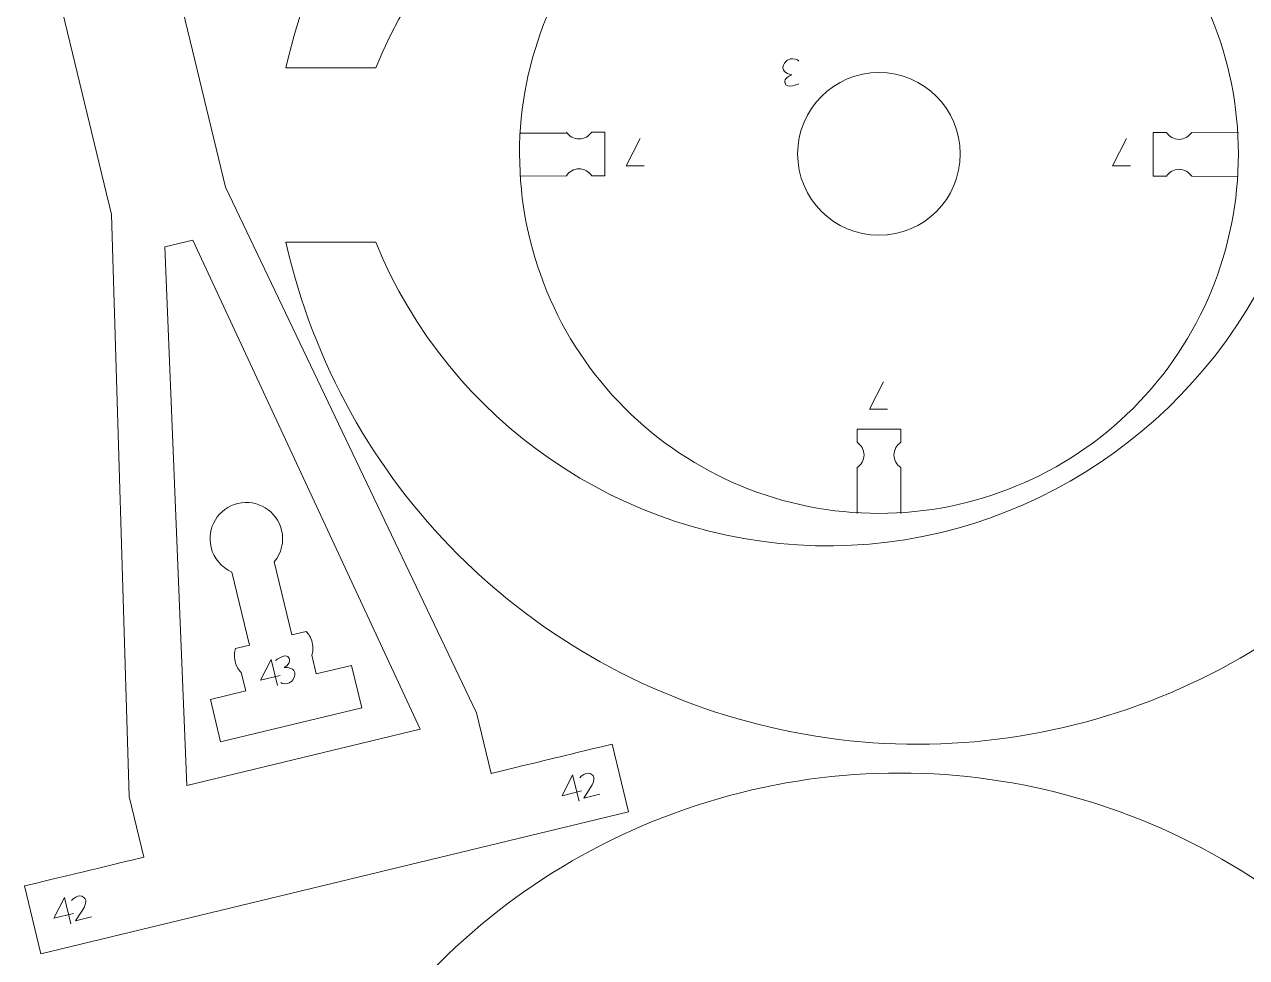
# Model space of a CAD drawing. Header units: centimetres. Extents: x -25 to 25, y -32.5 to 32.5.
# Drawn here: x -14.82 to -6.32, y 2.23 to 8.72 of the extents above; entities that cross this region are included whole.
import ezdxf

# ---------------------------------------------------------------- set-up
doc = ezdxf.new("R2010")
doc.units = ezdxf.units.CM
doc.header["$MEASUREMENT"] = 0
doc.layers.add('Capa 1', color=7, linetype='Continuous')

msp = doc.modelspace()

# ---------------------------------------------------------------- linework, layer by layer
at = {"layer": 'Capa 1', "color": 250, "lineweight": 9}
for points, knots in [([(-4.2776, 8.56826), (-4.2776, 8.56826), (-3.34773, 8.56826), (-3.34773, 8.56826), (-3.34773, 8.56826), (-3.34773, 8.56826), (-3.34773, 10.11367), (-3.34773, 10.11367), (-3.34773, 10.11367), (-3.34777, 10.18055), (-3.40184, 10.23479), (-3.46872, 10.23487), (-3.46872, 10.23487), (-3.46872, 10.23487), (-5.10505, 10.23466), (-5.10505, 10.23466), (-5.10505, 10.23466), (-6.19183, 11.5778), (-7.95059, 12.18176), (-9.63327, 11.78969), (-9.63327, 11.78969), (-11.31595, 11.39757), (-12.62119, 10.10196), (-13.00231, 8.41678), (-13.00231, 8.41678), (-13.00231, 8.41678), (-12.37828, 8.41678), (-12.37828, 8.41678), (-12.37828, 8.41678), (-11.86627, 9.66375), (-10.66678, 10.49123), (-9.31928, 10.52709), (-9.31928, 10.52709), (-7.97177, 10.563), (-6.72051, 9.78045), (-6.1429, 8.56247), (-6.1429, 8.56247), (-6.1429, 8.56247), (-5.93152, 7.8954), (-5.93152, 7.8954), (-5.93152, 7.8954), (-5.91556, 7.84498), (-5.86884, 7.81078), (-5.816, 7.81078), (-5.816, 7.81078), (-5.816, 7.81078), (-3.46893, 7.81078), (-3.46893, 7.81078), (-3.46893, 7.81078), (-3.43676, 7.81082), (-3.40591, 7.82359), (-3.38321, 7.84638), (-3.38321, 7.84638), (-3.36046, 7.86913), (-3.34773, 7.89981), (-3.34773, 7.93198), (-3.34773, 7.93198), (-3.34773, 7.93198), (-3.34773, 8.26525), (-3.34773, 8.26525), (-3.34773, 8.26525), (-3.34773, 8.26525), (-4.27744, 8.26525), (-4.27744, 8.26525)], [0, 0, 0, 0, 0.0588235, 0.0588235, 0.0588235, 0.0588235, 0.1176471, 0.1176471, 0.1176471, 0.1176471, 0.1764706, 0.1764706, 0.1764706, 0.1764706, 0.2352941, 0.2352941, 0.2352941, 0.2352941, 0.2941176, 0.2941176, 0.2941176, 0.2941176, 0.3529412, 0.3529412, 0.3529412, 0.3529412, 0.4117647, 0.4117647, 0.4117647, 0.4117647, 0.4705882, 0.4705882, 0.4705882, 0.4705882, 0.5294118, 0.5294118, 0.5294118, 0.5294118, 0.5882353, 0.5882353, 0.5882353, 0.5882353, 0.6470588, 0.6470588, 0.6470588, 0.6470588, 0.7058824, 0.7058824, 0.7058824, 0.7058824, 0.7647059, 0.7647059, 0.7647059, 0.7647059, 0.8235294, 0.8235294, 0.8235294, 0.8235294, 0.8823529, 0.8823529, 0.8823529, 0.8823529, 1, 1, 1, 1]), ([(-8.87752, 10.3193), (-8.2149, 10.31974), (-7.57924, 10.05692), (-7.11045, 9.58867), (-7.11045, 9.58867), (-6.64159, 9.12043), (-6.37797, 8.48193), (-6.37753, 7.8193), (-6.37753, 7.8193), (-6.37715, 7.15669), (-6.63994, 6.52104), (-7.1082, 6.05219), (-7.1082, 6.05219), (-7.57646, 5.58334), (-8.2149, 5.31973), (-8.87752, 5.31932), (-8.87752, 5.31932), (-9.54014, 5.31888), (-10.17581, 5.58171), (-10.64461, 6.04995), (-10.64461, 6.04995), (-11.11344, 6.51821), (-11.37707, 7.15669), (-11.37751, 7.8193), (-11.37751, 7.8193), (-11.37788, 8.48193), (-11.11508, 9.11759), (-10.64683, 9.58645), (-10.64683, 9.58645), (-10.17863, 10.05527), (-9.54014, 10.31891), (-8.87752, 10.3193)], [0, 0, 0, 0, 0.1111111, 0.1111111, 0.1111111, 0.1111111, 0.2222222, 0.2222222, 0.2222222, 0.2222222, 0.3333333, 0.3333333, 0.3333333, 0.3333333, 0.4444444, 0.4444444, 0.4444444, 0.4444444, 0.5555556, 0.5555556, 0.5555556, 0.5555556, 0.6666667, 0.6666667, 0.6666667, 0.6666667, 0.7777778, 0.7777778, 0.7777778, 0.7777778, 1, 1, 1, 1]), ([(-14.72499, 9.51076), (-14.72499, 9.51076), (-14.21515, 7.39805), (-14.21515, 7.39805), (-14.21515, 7.39805), (-14.21515, 7.39805), (-14.0918, 3.34978), (-14.0918, 3.34978), (-14.0918, 3.34978), (-14.0918, 3.34978), (-13.99018, 2.92866), (-13.99018, 2.92866), (-13.99018, 2.92866), (-14.47826, 2.81088), (-14.39475, 2.83103), (-14.82134, 2.72808), (-14.82134, 2.72808), (-14.82134, 2.72808), (-14.70761, 2.25681), (-14.70761, 2.25681), (-14.70761, 2.25681), (-14.70761, 2.25681), (-10.62067, 3.24307), (-10.62067, 3.24307), (-10.62067, 3.24307), (-10.62067, 3.24307), (-10.73439, 3.71434), (-10.73439, 3.71434), (-10.73439, 3.71434), (-11.1585, 3.61199), (-11.08577, 3.62955), (-11.57528, 3.51142), (-11.57528, 3.51142), (-11.57528, 3.51142), (-11.6769, 3.93254), (-11.6769, 3.93254), (-11.6769, 3.93254), (-11.6769, 3.93254), (-13.42385, 7.589), (-13.42385, 7.589), (-13.42385, 7.589), (-13.42385, 7.589), (-13.93368, 9.70172), (-13.93368, 9.70172), (-13.93368, 9.70172), (-13.93368, 9.70172), (-14.72499, 9.51076), (-14.72499, 9.51076)], [0, 0, 0, 0, 0.0769231, 0.0769231, 0.0769231, 0.0769231, 0.1538462, 0.1538462, 0.1538462, 0.1538462, 0.2307692, 0.2307692, 0.2307692, 0.2307692, 0.3076923, 0.3076923, 0.3076923, 0.3076923, 0.3846154, 0.3846154, 0.3846154, 0.3846154, 0.4615385, 0.4615385, 0.4615385, 0.4615385, 0.5384615, 0.5384615, 0.5384615, 0.5384615, 0.6153846, 0.6153846, 0.6153846, 0.6153846, 0.6923077, 0.6923077, 0.6923077, 0.6923077, 0.7692308, 0.7692308, 0.7692308, 0.7692308, 0.8461538, 0.8461538, 0.8461538, 0.8461538, 1, 1, 1, 1]), ([(-8.31193, 7.81931), (-8.31193, 8.13169), (-8.56516, 8.38489), (-8.87752, 8.38489), (-8.87752, 8.38489), (-9.18988, 8.38493), (-9.44312, 8.13169), (-9.44312, 7.81931), (-9.44312, 7.81931), (-9.44313, 7.50692), (-9.18988, 7.25372), (-8.87753, 7.25372), (-8.87753, 7.25372), (-8.56516, 7.25371), (-8.31193, 7.50692), (-8.31193, 7.81931)], [0, 0, 0, 0, 0.2, 0.2, 0.2, 0.2, 0.4, 0.4, 0.4, 0.4, 0.6, 0.6, 0.6, 0.6, 1, 1, 1, 1]), ([(-11.05212, 7.9715), (-11.0335, 7.94251), (-11.00098, 7.9233), (-10.96398, 7.9233), (-10.96398, 7.9233), (-10.92699, 7.9233), (-10.89447, 7.94251), (-10.87586, 7.9715)], [0, 0, 0, 0, 0.3333333, 0.3333333, 0.3333333, 0.3333333, 1, 1, 1, 1]), ([(-10.87586, 7.66714), (-10.87586, 7.66714), (-10.78335, 7.66703), (-10.78335, 7.66703), (-10.78335, 7.66703), (-10.78335, 7.66703), (-10.78335, 7.9715), (-10.78335, 7.9715), (-10.78335, 7.9715), (-10.78335, 7.9715), (-10.87588, 7.9715), (-10.87588, 7.9715)], [0, 0, 0, 0, 0.25, 0.25, 0.25, 0.25, 0.5, 0.5, 0.5, 0.5, 1, 1, 1, 1]), ([(-6.87881, 7.66391), (-6.87881, 7.66391), (-6.97132, 7.6638), (-6.97132, 7.6638), (-6.97132, 7.6638), (-6.97132, 7.6638), (-6.97132, 7.96827), (-6.97132, 7.96827), (-6.97132, 7.96827), (-6.97132, 7.96827), (-6.87879, 7.96827), (-6.87879, 7.96827)], [0, 0, 0, 0, 0.25, 0.25, 0.25, 0.25, 0.5, 0.5, 0.5, 0.5, 1, 1, 1, 1]), ([(-6.87881, 7.96827), (-6.86019, 7.93928), (-6.82767, 7.92007), (-6.79068, 7.92007), (-6.79068, 7.92007), (-6.75368, 7.92007), (-6.72116, 7.93928), (-6.70255, 7.96827)], [0, 0, 0, 0, 0.3333333, 0.3333333, 0.3333333, 0.3333333, 1, 1, 1, 1]), ([(-4.2776, 7.0533), (-4.2776, 7.0533), (-3.34773, 7.0533), (-3.34773, 7.0533), (-3.34773, 7.0533), (-3.34773, 7.0533), (-3.34773, 5.50789), (-3.34773, 5.50789), (-3.34773, 5.50789), (-3.34777, 5.44101), (-3.40184, 5.38677), (-3.46872, 5.38669), (-3.46872, 5.38669), (-3.46872, 5.38669), (-5.10505, 5.3869), (-5.10505, 5.3869), (-5.10505, 5.3869), (-6.19183, 4.04376), (-7.95059, 3.4398), (-9.63327, 3.83187), (-9.63327, 3.83187), (-11.31595, 4.22399), (-12.62119, 5.5196), (-13.00231, 7.20478), (-13.00231, 7.20478), (-13.00231, 7.20478), (-12.37828, 7.20478), (-12.37828, 7.20478), (-12.37828, 7.20478), (-11.86627, 5.95781), (-10.66678, 5.13033), (-9.31928, 5.09447), (-9.31928, 5.09447), (-7.97177, 5.05856), (-6.72051, 5.84111), (-6.1429, 7.05909), (-6.1429, 7.05909), (-6.1429, 7.05909), (-5.93152, 7.72616), (-5.93152, 7.72616), (-5.93152, 7.72616), (-5.91556, 7.77658), (-5.86884, 7.81078), (-5.816, 7.81078)], [0, 0, 0, 0, 0.0833333, 0.0833333, 0.0833333, 0.0833333, 0.1666667, 0.1666667, 0.1666667, 0.1666667, 0.25, 0.25, 0.25, 0.25, 0.3333333, 0.3333333, 0.3333333, 0.3333333, 0.4166667, 0.4166667, 0.4166667, 0.4166667, 0.5, 0.5, 0.5, 0.5, 0.5833333, 0.5833333, 0.5833333, 0.5833333, 0.6666667, 0.6666667, 0.6666667, 0.6666667, 0.75, 0.75, 0.75, 0.75, 0.8333333, 0.8333333, 0.8333333, 0.8333333, 1, 1, 1, 1]), ([(-11.05212, 7.66714), (-11.0335, 7.69613), (-11.00098, 7.71534), (-10.96398, 7.71534), (-10.96398, 7.71534), (-10.92699, 7.71534), (-10.89447, 7.69613), (-10.87586, 7.66714)], [0, 0, 0, 0, 0.3333333, 0.3333333, 0.3333333, 0.3333333, 1, 1, 1, 1]), ([(-6.87881, 7.66391), (-6.86019, 7.6929), (-6.82767, 7.71211), (-6.79068, 7.71211), (-6.79068, 7.71211), (-6.75368, 7.71211), (-6.72116, 7.6929), (-6.70255, 7.66391)], [0, 0, 0, 0, 0.3333333, 0.3333333, 0.3333333, 0.3333333, 1, 1, 1, 1]), ([(-13.84487, 7.17239), (-13.84487, 7.17239), (-13.69192, 3.42784), (-13.69192, 3.42784), (-13.69192, 3.42784), (-13.69192, 3.42784), (-12.06837, 3.81964), (-12.06837, 3.81964), (-12.06837, 3.81964), (-12.06837, 3.81964), (-13.65041, 7.21932), (-13.65041, 7.21932), (-13.65041, 7.21932), (-13.65041, 7.21932), (-13.84487, 7.17239), (-13.84487, 7.17239)], [0, 0, 0, 0, 0.2, 0.2, 0.2, 0.2, 0.4, 0.4, 0.4, 0.4, 0.6, 0.6, 0.6, 0.6, 1, 1, 1, 1]), ([(-8.72548, 5.81359), (-8.72548, 5.81359), (-8.72537, 5.90611), (-8.72537, 5.90611), (-8.72537, 5.90611), (-8.72537, 5.90611), (-9.02984, 5.90611), (-9.02984, 5.90611), (-9.02984, 5.90611), (-9.02984, 5.90611), (-9.02984, 5.81357), (-9.02984, 5.81357)], [0, 0, 0, 0, 0.25, 0.25, 0.25, 0.25, 0.5, 0.5, 0.5, 0.5, 1, 1, 1, 1]), ([(-9.02984, 5.81358), (-9.00085, 5.79497), (-8.98164, 5.76245), (-8.98164, 5.72545), (-8.98164, 5.72545), (-8.98164, 5.68845), (-9.00085, 5.65593), (-9.02984, 5.63733)], [0, 0, 0, 0, 0.3333333, 0.3333333, 0.3333333, 0.3333333, 1, 1, 1, 1]), ([(-8.72548, 5.81358), (-8.75447, 5.79497), (-8.77368, 5.76245), (-8.77368, 5.72545), (-8.77368, 5.72545), (-8.77368, 5.68845), (-8.75447, 5.65593), (-8.72548, 5.63733)], [0, 0, 0, 0, 0.3333333, 0.3333333, 0.3333333, 0.3333333, 1, 1, 1, 1]), ([(-4.40546, 0.17469), (-4.40546, 0.17469), (-3.47559, 0.17469), (-3.47559, 0.17469), (-3.47559, 0.17469), (-3.47559, 0.17469), (-3.47559, 1.7201), (-3.47559, 1.7201), (-3.47559, 1.7201), (-3.47563, 1.78698), (-3.5297, 1.84122), (-3.59658, 1.8413), (-3.59658, 1.8413), (-3.59658, 1.8413), (-5.23291, 1.84109), (-5.23291, 1.84109), (-5.23291, 1.84109), (-6.31969, 3.18423), (-8.07845, 3.78819), (-9.76113, 3.39612), (-9.76113, 3.39612), (-11.44381, 3.004), (-12.74905, 1.70839), (-13.13017, 0.02321), (-13.13017, 0.02321), (-13.13017, 0.02321), (-12.50614, 0.02321), (-12.50614, 0.02321), (-12.50614, 0.02321), (-11.99413, 1.27018), (-10.79464, 2.09766), (-9.44714, 2.13352), (-9.44714, 2.13352), (-8.09963, 2.16943), (-6.84837, 1.38688), (-6.27076, 0.1689), (-6.27076, 0.1689), (-6.27076, 0.1689), (-6.05938, -0.49817), (-6.05938, -0.49817), (-6.05938, -0.49817), (-6.04342, -0.54859), (-5.9967, -0.58279), (-5.94386, -0.58279), (-5.94386, -0.58279), (-5.94386, -0.58279), (-3.59679, -0.58279), (-3.59679, -0.58279), (-3.59679, -0.58279), (-3.56462, -0.58275), (-3.53377, -0.56998), (-3.51107, -0.54719), (-3.51107, -0.54719), (-3.48832, -0.52444), (-3.47559, -0.49376), (-3.47559, -0.46159), (-3.47559, -0.46159), (-3.47559, -0.46159), (-3.47559, -0.12832), (-3.47559, -0.12832), (-3.47559, -0.12832), (-3.47559, -0.12832), (-4.4053, -0.12832), (-4.4053, -0.12832)], [0, 0, 0, 0, 0.0588235, 0.0588235, 0.0588235, 0.0588235, 0.1176471, 0.1176471, 0.1176471, 0.1176471, 0.1764706, 0.1764706, 0.1764706, 0.1764706, 0.2352941, 0.2352941, 0.2352941, 0.2352941, 0.2941176, 0.2941176, 0.2941176, 0.2941176, 0.3529412, 0.3529412, 0.3529412, 0.3529412, 0.4117647, 0.4117647, 0.4117647, 0.4117647, 0.4705882, 0.4705882, 0.4705882, 0.4705882, 0.5294118, 0.5294118, 0.5294118, 0.5294118, 0.5882353, 0.5882353, 0.5882353, 0.5882353, 0.6470588, 0.6470588, 0.6470588, 0.6470588, 0.7058824, 0.7058824, 0.7058824, 0.7058824, 0.7647059, 0.7647059, 0.7647059, 0.7647059, 0.8235294, 0.8235294, 0.8235294, 0.8235294, 0.8823529, 0.8823529, 0.8823529, 0.8823529, 1, 1, 1, 1])]:
    msp.add_open_spline(points, degree=3, knots=knots, dxfattribs=at)
at = {"layer": 'Capa 1', "color": 22, "lineweight": 5}
for points, knots in [([(-9.43572, 8.46399), (-9.43572, 8.46399), (-9.44295, 8.48247), (-9.479, 8.48127), (-9.479, 8.48127), (-9.49771, 8.48065), (-9.51111, 8.47396), (-9.52083, 8.46631), (-9.52083, 8.46631), (-9.54453, 8.44761), (-9.54575, 8.41857), (-9.54575, 8.41857), (-9.54575, 8.41857), (-9.54453, 8.37686), (-9.48331, 8.36882), (-9.48331, 8.36882), (-9.48331, 8.36882), (-9.54327, 8.34653), (-9.5309, 8.3144), (-9.5309, 8.3144), (-9.5309, 8.3144), (-9.52226, 8.26497), (-9.43572, 8.30696), (-9.43572, 8.30696)], [0, 0, 0, 0, 0.1428571, 0.1428571, 0.1428571, 0.1428571, 0.2857143, 0.2857143, 0.2857143, 0.2857143, 0.4285714, 0.4285714, 0.4285714, 0.4285714, 0.5714286, 0.5714286, 0.5714286, 0.5714286, 0.7142857, 0.7142857, 0.7142857, 0.7142857, 1, 1, 1, 1]), ([(-10.51087, 7.73625), (-10.51087, 7.73625), (-10.63613, 7.73625), (-10.63613, 7.73625), (-10.63613, 7.73625), (-10.63613, 7.73625), (-10.53891, 7.92583), (-10.53891, 7.92583)], [0, 0, 0, 0, 0.3333333, 0.3333333, 0.3333333, 0.3333333, 1, 1, 1, 1]), ([(-7.12782, 7.73625), (-7.12782, 7.73625), (-7.25308, 7.73625), (-7.25308, 7.73625), (-7.25308, 7.73625), (-7.25308, 7.73625), (-7.15586, 7.92583), (-7.15586, 7.92583)], [0, 0, 0, 0, 0.3333333, 0.3333333, 0.3333333, 0.3333333, 1, 1, 1, 1]), ([(-8.81749, 6.04408), (-8.81749, 6.04408), (-8.94275, 6.04408), (-8.94275, 6.04408), (-8.94275, 6.04408), (-8.94275, 6.04408), (-8.84553, 6.23366), (-8.84553, 6.23366)], [0, 0, 0, 0, 0.3333333, 0.3333333, 0.3333333, 0.3333333, 1, 1, 1, 1]), ([(-13.03759, 4.1431), (-13.03759, 4.1431), (-13.02623, 4.12683), (-12.99147, 4.13645), (-12.99147, 4.13645), (-12.97343, 4.14144), (-12.96197, 4.15109), (-12.95431, 4.16081), (-12.95431, 4.16081), (-12.93566, 4.18455), (-12.94129, 4.21306), (-12.94129, 4.21306), (-12.94129, 4.21306), (-12.95226, 4.25332), (-13.01366, 4.24678), (-13.01366, 4.24678), (-13.01366, 4.24678), (-12.9606, 4.28251), (-12.98016, 4.31084), (-12.98016, 4.31084), (-12.98016, 4.31084), (-13.00016, 4.35687), (-13.07443, 4.29575), (-13.07443, 4.29575)], [0, 0, 0, 0, 0.1428571, 0.1428571, 0.1428571, 0.1428571, 0.2857143, 0.2857143, 0.2857143, 0.2857143, 0.4285714, 0.4285714, 0.4285714, 0.4285714, 0.5714286, 0.5714286, 0.5714286, 0.5714286, 0.7142857, 0.7142857, 0.7142857, 0.7142857, 1, 1, 1, 1]), ([(-13.04311, 4.19167), (-13.04311, 4.19167), (-13.17887, 4.15891), (-13.17887, 4.15891), (-13.17887, 4.15891), (-13.17887, 4.15891), (-13.10575, 4.30371), (-13.10575, 4.30371), (-13.10575, 4.30371), (-13.10575, 4.30371), (-13.0605, 4.12133), (-13.0605, 4.12133)], [0, 0, 0, 0, 0.25, 0.25, 0.25, 0.25, 0.5, 0.5, 0.5, 0.5, 1, 1, 1, 1]), ([(-10.94574, 3.38903), (-10.94574, 3.38903), (-11.0815, 3.35627), (-11.0815, 3.35627), (-11.0815, 3.35627), (-11.0815, 3.35627), (-11.00838, 3.50107), (-11.00838, 3.50107), (-11.00838, 3.50107), (-11.00838, 3.50107), (-10.96312, 3.31869), (-10.96312, 3.31869)], [0, 0, 0, 0, 0.25, 0.25, 0.25, 0.25, 0.5, 0.5, 0.5, 0.5, 1, 1, 1, 1]), ([(-10.95921, 3.48134), (-10.95921, 3.48134), (-10.90868, 3.53551), (-10.8727, 3.50221), (-10.8727, 3.50221), (-10.8727, 3.50221), (-10.8354, 3.47943), (-10.88757, 3.4058)], [0, 0, 0, 0, 0.3333333, 0.3333333, 0.3333333, 0.3333333, 1, 1, 1, 1]), ([(-10.88757, 3.4058), (-10.88757, 3.4058), (-10.93127, 3.33931), (-10.93127, 3.33931), (-10.93127, 3.33931), (-10.93127, 3.33931), (-10.81917, 3.36636), (-10.81917, 3.36636)], [0, 0, 0, 0, 0.3333333, 0.3333333, 0.3333333, 0.3333333, 1, 1, 1, 1]), ([(-14.48062, 2.536), (-14.48062, 2.536), (-14.61638, 2.50324), (-14.61638, 2.50324), (-14.61638, 2.50324), (-14.61638, 2.50324), (-14.54326, 2.64804), (-14.54326, 2.64804), (-14.54326, 2.64804), (-14.54326, 2.64804), (-14.498, 2.46566), (-14.498, 2.46566)], [0, 0, 0, 0, 0.25, 0.25, 0.25, 0.25, 0.5, 0.5, 0.5, 0.5, 1, 1, 1, 1]), ([(-14.49409, 2.62831), (-14.49409, 2.62831), (-14.44356, 2.68248), (-14.40758, 2.64918), (-14.40758, 2.64918), (-14.40758, 2.64918), (-14.37028, 2.6264), (-14.42245, 2.55277)], [0, 0, 0, 0, 0.3333333, 0.3333333, 0.3333333, 0.3333333, 1, 1, 1, 1]), ([(-14.42245, 2.55277), (-14.42245, 2.55277), (-14.46615, 2.48628), (-14.46615, 2.48628), (-14.46615, 2.48628), (-14.46615, 2.48628), (-14.35405, 2.51333), (-14.35405, 2.51333)], [0, 0, 0, 0, 0.3333333, 0.3333333, 0.3333333, 0.3333333, 1, 1, 1, 1])]:
    msp.add_open_spline(points, degree=3, knots=knots, dxfattribs=at)
at = {"layer": 'Capa 1', "color": 250, "lineweight": 9}
for points in [[(-11.37754, 7.96369), (-11.37754, 7.96369), (-11.05291, 7.96361), (-11.05291, 7.96361)], [(-6.70255, 7.96827), (-6.70255, 7.96827), (-6.37753, 7.96691), (-6.37753, 7.96691)], [(-11.05212, 7.66714), (-11.05212, 7.66714), (-11.37654, 7.66555), (-11.37654, 7.66555)], [(-6.37808, 7.66297), (-6.37808, 7.66297), (-6.70255, 7.66391), (-6.70255, 7.66391)], [(-9.0296, 5.31931), (-9.0296, 5.31931), (-9.02984, 5.63733), (-9.02984, 5.63733)], [(-8.72548, 5.63733), (-8.72548, 5.63733), (-8.72565, 5.31948), (-8.72565, 5.31948)]]:
    msp.add_open_spline(points, degree=3, dxfattribs=at)
at = {"layer": 'Capa 1', "color": 250, "lineweight": 20}
for points, knots in [([(-12.86246, 4.49767), (-12.86246, 4.49767), (-12.96064, 4.47398), (-12.96064, 4.47398), (-12.96064, 4.47398), (-12.96064, 4.47398), (-13.08334, 4.98245), (-13.08334, 4.98245), (-13.08334, 4.98245), (-13.03453, 5.04162), (-13.01317, 5.12223), (-13.03254, 5.20253), (-13.03254, 5.20253), (-13.06526, 5.33809), (-13.20167, 5.42147), (-13.33723, 5.38875), (-13.33723, 5.38875), (-13.47279, 5.35604), (-13.55617, 5.21963), (-13.52345, 5.08407), (-13.52345, 5.08407), (-13.50408, 5.00377), (-13.44832, 4.94179), (-13.37789, 4.91139), (-13.37789, 4.91139), (-13.37789, 4.91139), (-13.25519, 4.4029), (-13.25519, 4.4029), (-13.25519, 4.4029), (-13.25519, 4.4029), (-13.35337, 4.37921), (-13.35337, 4.37921)], [0, 0, 0, 0, 0.1111111, 0.1111111, 0.1111111, 0.1111111, 0.2222222, 0.2222222, 0.2222222, 0.2222222, 0.3333333, 0.3333333, 0.3333333, 0.3333333, 0.4444444, 0.4444444, 0.4444444, 0.4444444, 0.5555556, 0.5555556, 0.5555556, 0.5555556, 0.6666667, 0.6666667, 0.6666667, 0.6666667, 0.7777778, 0.7777778, 0.7777778, 0.7777778, 1, 1, 1, 1]), ([(-12.82255, 4.3323), (-12.81317, 4.35303), (-12.81152, 4.38572), (-12.81989, 4.42044), (-12.81989, 4.42044), (-12.82827, 4.45516), (-12.84465, 4.4835), (-12.86246, 4.49767)], [0, 0, 0, 0, 0.3333333, 0.3333333, 0.3333333, 0.3333333, 1, 1, 1, 1]), ([(-13.31346, 4.21383), (-13.33127, 4.22801), (-13.34765, 4.25635), (-13.35602, 4.29106), (-13.35602, 4.29106), (-13.3644, 4.32578), (-13.36275, 4.35847), (-13.35337, 4.37921)], [0, 0, 0, 0, 0.3333333, 0.3333333, 0.3333333, 0.3333333, 1, 1, 1, 1]), ([(-13.31346, 4.21383), (-13.31346, 4.21383), (-13.28229, 4.08466), (-13.28229, 4.08466), (-13.28229, 4.08466), (-13.28229, 4.08466), (-13.52773, 4.02543), (-13.52773, 4.02543), (-13.52773, 4.02543), (-13.52773, 4.02543), (-13.45665, 3.73089), (-13.45665, 3.73089), (-13.45665, 3.73089), (-13.45665, 3.73089), (-12.47484, 3.96782), (-12.47484, 3.96782), (-12.47484, 3.96782), (-12.47484, 3.96782), (-12.54592, 4.26236), (-12.54592, 4.26236), (-12.54592, 4.26236), (-12.54592, 4.26236), (-12.79138, 4.20313), (-12.79138, 4.20313), (-12.79138, 4.20313), (-12.79138, 4.20313), (-12.82255, 4.3323), (-12.82255, 4.3323)], [0, 0, 0, 0, 0.125, 0.125, 0.125, 0.125, 0.25, 0.25, 0.25, 0.25, 0.375, 0.375, 0.375, 0.375, 0.5, 0.5, 0.5, 0.5, 0.625, 0.625, 0.625, 0.625, 0.75, 0.75, 0.75, 0.75, 1, 1, 1, 1])]:
    msp.add_open_spline(points, degree=3, knots=knots, dxfattribs=at)

doc.saveas('drawing.dxf')
